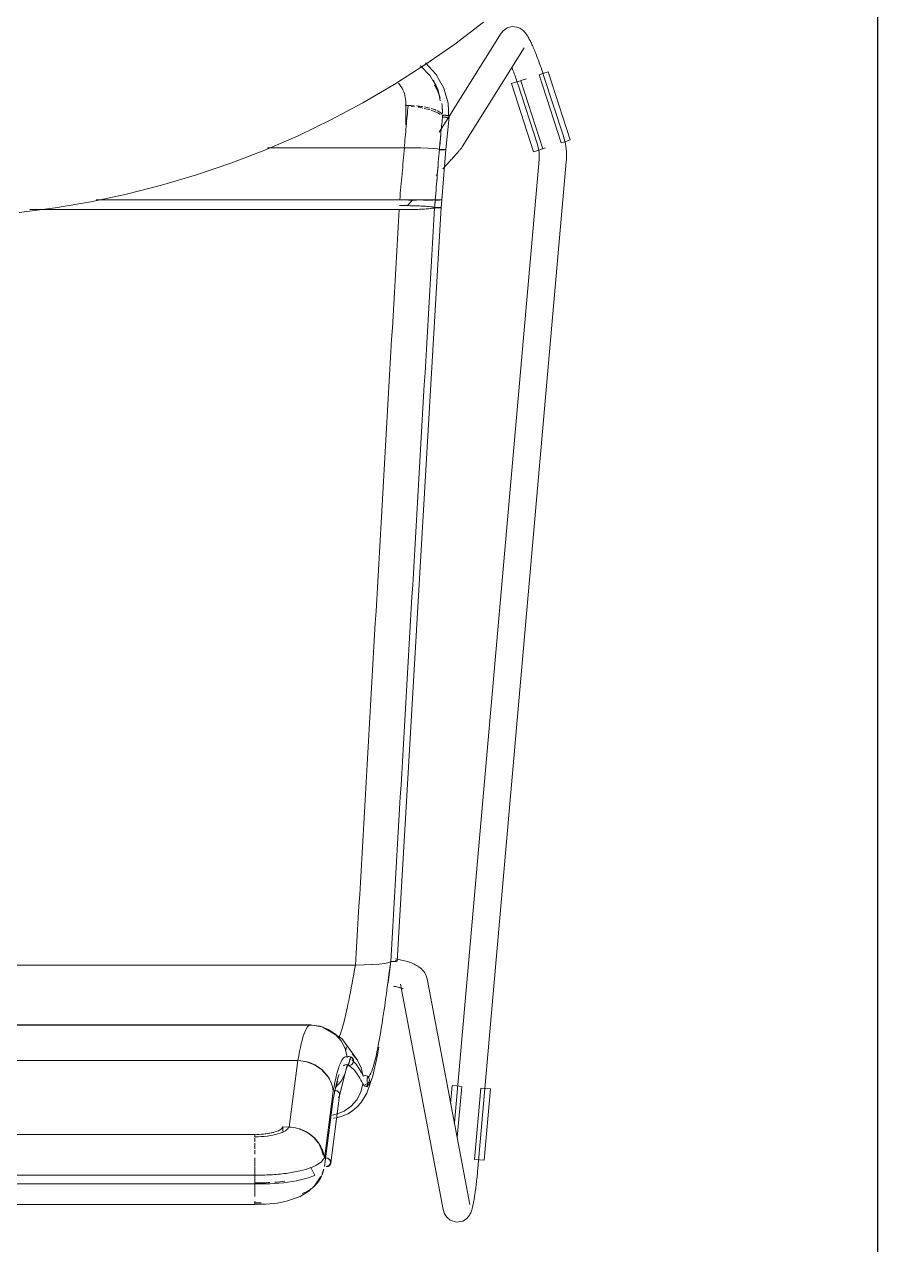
# Model space of a CAD drawing. Header units: millimetres. Extents: x 155927 to 295199, y -4084 to 97293.
# Drawn here: x 224854 to 225230, y 30256 to 30793 of the extents above; entities that cross this region are included whole.
import ezdxf

# ---------------------------------------------------------------- set-up
doc = ezdxf.new("R2010")
doc.units = ezdxf.units.MM
doc.header["$MEASUREMENT"] = 0
doc.layers.add('I-FURN', color=8, linetype='CONTINUOUS', lineweight=9)
doc.layers.add('I-WALL', color=7, linetype='CONTINUOUS', lineweight=9)

msp = doc.modelspace()

# ---------------------------------------------------------------- linework, layer by layer
at = {"layer": 'I-FURN'}
for p, q in [((225043.69, 30784.26), (225056.44, 30793.94)), ((225065.08, 30790.16), (225066.81, 30791.38)), ((225066.81, 30791.38), (225069.04, 30791.97)), ((225069.04, 30791.97), (225071.01, 30791.79)), ((225071.01, 30791.79), (225072.39, 30791.27)), ((225072.39, 30791.27), (225073.31, 30790.71)), ((225073.31, 30790.71), (225073.93, 30790.19)), ((225064.19, 30789.03), (225041.15, 30752.27)), ((225065.08, 30790.16), (225064.19, 30789.03)), ((225073.93, 30790.19), (225074.4, 30789.72)), ((225074.4, 30789.72), (225074.77, 30789.3)), ((225074.77, 30789.3), (225075.08, 30788.89)), ((225075.08, 30788.89), (225075.36, 30788.5)), ((225075.36, 30788.5), (225075.61, 30788.12)), ((225075.61, 30788.12), (225075.86, 30787.72)), ((225075.86, 30787.72), (225076.09, 30787.33)), ((225076.09, 30787.33), (225076.32, 30786.91)), ((225076.32, 30786.91), (225076.55, 30786.49)), ((225076.55, 30786.49), (225076.78, 30786.05)), ((225076.78, 30786.05), (225077.01, 30785.59)), ((225077.01, 30785.59), (225077.24, 30785.12)), ((225077.24, 30785.12), (225077.47, 30784.63)), ((225030.57, 30775.11), (225043.69, 30784.26)), ((225047.05, 30739.08), (225074.35, 30782.66)), ((225077.47, 30784.63), (225077.71, 30784.12)), ((225077.71, 30784.12), (225077.95, 30783.59)), ((225077.95, 30783.59), (225078.19, 30783.05)), ((225078.19, 30783.05), (225078.43, 30782.48)), ((225078.43, 30782.48), (225078.67, 30781.9)), ((225078.67, 30781.9), (225078.92, 30781.31)), ((225078.92, 30781.31), (225079.17, 30780.7)), ((225079.17, 30780.7), (225079.42, 30780.07)), ((225079.42, 30780.07), (225079.67, 30779.43)), ((225017.1, 30766.49), (225030.57, 30775.11)), ((225032.87, 30770.27), (225028.6, 30774.74)), ((225035.55, 30770.85), (225030.81, 30776)), ((225079.67, 30779.43), (225079.93, 30778.78)), ((225079.93, 30778.78), (225080.18, 30778.11)), ((225080.18, 30778.11), (225080.43, 30777.44)), ((225080.43, 30777.44), (225080.69, 30776.75)), ((225080.69, 30776.75), (225080.94, 30776.05)), ((225080.94, 30776.05), (225081.2, 30775.34)), ((225081.2, 30775.34), (225081.45, 30774.63)), ((225081.45, 30774.63), (225081.7, 30773.9)), ((225036.23, 30764.44), (225032.87, 30770.27)), ((225038.94, 30764.84), (225035.55, 30770.85)), ((225068.99, 30773.78), (225069.22, 30773.16)), ((225069.22, 30773.16), (225069.46, 30772.52)), ((225069.46, 30772.52), (225069.69, 30771.87)), ((225069.69, 30771.87), (225069.93, 30771.22)), ((225069.93, 30771.22), (225070.16, 30770.55)), ((225070.16, 30770.55), (225070.4, 30769.88)), ((225070.4, 30769.88), (225070.63, 30769.2)), ((225070.63, 30769.2), (225070.87, 30768.51)), ((225075.33, 30768.99), (225072.85, 30768.19)), ((225080.82, 30770.76), (225090.51, 30740.75)), ((225080.94, 30770.8), (225082.91, 30771.44)), ((225081.7, 30773.9), (225081.96, 30773.18)), ((225081.96, 30773.18), (225082.2, 30772.44)), ((225082.2, 30772.44), (225082.45, 30771.71)), ((225082.45, 30771.71), (225082.69, 30770.97)), ((225082.69, 30770.97), (225082.84, 30770.51)), ((225091.56, 30743.69), (225082.84, 30770.51)), ((225082.91, 30771.44), (225084.87, 30772.07)), ((225084.87, 30772.07), (225094.56, 30742.06)), ((225003.28, 30758.41), (225017.1, 30766.49)), ((225040.81, 30758.32), (225038.94, 30764.84)), ((225068.71, 30766.85), (225070.66, 30767.48)), ((225068.71, 30766.85), (225078.4, 30736.84)), ((225070.66, 30767.48), (225072.64, 30768.12)), ((225070.87, 30768.51), (225071.1, 30767.82)), ((225071.1, 30767.82), (225071.32, 30767.13)), ((225071.32, 30767.13), (225071.43, 30766.8)), ((225071.43, 30766.8), (225080.14, 30739.99)), ((225082.44, 30738.15), (225072.75, 30768.16)), ((224989.16, 30750.89), (225003.28, 30758.41)), ((225022.16, 30748.68), (225022.16, 30758.44)), ((225041.1, 30751.41), (225040.81, 30758.32)), ((225022.1, 30757.19), (225023.15, 30757.19)), ((224974.75, 30743.94), (224989.16, 30750.89)), ((225040.92, 30751.9), (225036.88, 30745.45)), ((225041.22, 30752.3), (225039.8, 30737.81)), ((224960.07, 30737.58), (224974.75, 30743.94)), ((225091.57, 30743.65), (225091.56, 30743.69)), ((225091.9, 30742.56), (225091.57, 30743.65)), ((225092.19, 30741.45), (225091.9, 30742.56)), ((225094.56, 30742.06), (225092.6, 30741.43)), ((224945.15, 30731.8), (224960.07, 30737.58)), ((225021.45, 30738.64), (224961.33, 30738.64)), ((224961.33, 30738.64), (225021.45, 30738.64)), ((225025.21, 30738.62), (225021.45, 30738.64)), ((225021.57, 30738.64), (225025.21, 30738.62)), ((225028.74, 30738.54), (225025.31, 30738.62)), ((225025.31, 30738.61), (225028.75, 30738.54)), ((225031.84, 30738.43), (225028.74, 30738.54)), ((225028.81, 30738.54), (225031.85, 30738.43)), ((225034.32, 30738.28), (225031.84, 30738.43)), ((225031.89, 30738.43), (225034.32, 30738.28)), ((225036.06, 30738.1), (225034.32, 30738.28)), ((225034.34, 30738.28), (225036.06, 30738.1)), ((225036.06, 30738.1), (225036.95, 30737.9)), ((225036.95, 30737.9), (225036.06, 30738.1)), ((225037.42, 30737.91), (225036.95, 30737.9)), ((225036.95, 30737.9), (225037.42, 30737.91)), ((225036.96, 30737.72), (225037.43, 30737.71)), ((225037.43, 30737.71), (225036.96, 30737.72)), ((225037.92, 30737.92), (225037.42, 30737.91)), ((225037.42, 30737.91), (225037.91, 30737.92)), ((225037.43, 30737.71), (225037.93, 30737.71)), ((225037.93, 30737.71), (225037.43, 30737.71)), ((225037.91, 30737.92), (225038.4, 30737.91)), ((225038.41, 30737.91), (225037.92, 30737.92)), ((225037.93, 30737.71), (225038.42, 30737.71)), ((225038.42, 30737.71), (225037.93, 30737.71)), ((225039.8, 30737.81), (225037.97, 30715.61)), ((225038.4, 30737.91), (225038.86, 30737.9)), ((225038.86, 30737.9), (225038.41, 30737.91)), ((225038.42, 30737.71), (225038.87, 30737.72)), ((225038.87, 30737.72), (225038.42, 30737.71)), ((225039.25, 30737.88), (225038.86, 30737.9)), ((225038.86, 30737.9), (225039.24, 30737.88)), ((225039.24, 30737.88), (225039.54, 30737.86)), ((225039.54, 30737.86), (225039.25, 30737.88)), ((225039.54, 30737.76), (225039.25, 30737.74)), ((225039.26, 30737.74), (225039.55, 30737.76)), ((225039.73, 30737.84), (225039.54, 30737.86)), ((225039.73, 30737.79), (225039.54, 30737.76)), ((225039.55, 30737.76), (225039.74, 30737.79)), ((225039.73, 30737.84), (225039.8, 30737.81)), ((225039.8, 30737.81), (225039.73, 30737.84)), ((225039.8, 30737.81), (225039.73, 30737.79)), ((225039.74, 30737.79), (225039.8, 30737.81)), ((225045.29, 30736.83), (225045.05, 30736.55)), ((225045.52, 30737.1), (225045.29, 30736.83)), ((225045.73, 30737.35), (225045.52, 30737.1)), ((225045.93, 30737.59), (225045.73, 30737.35)), ((225046.12, 30737.82), (225045.93, 30737.59)), ((225046.3, 30738.05), (225046.12, 30737.82)), ((225046.48, 30738.27), (225046.3, 30738.05)), ((225046.65, 30738.5), (225046.48, 30738.27)), ((225046.83, 30738.75), (225046.65, 30738.5)), ((225047.05, 30739.08), (225046.83, 30738.75)), ((225080.35, 30737.47), (225078.4, 30736.84)), ((225080.14, 30739.99), (225080.34, 30739.35)), ((225080.34, 30739.35), (225080.5, 30738.71)), ((225082.33, 30738.11), (225080.35, 30737.47)), ((225080.5, 30738.71), (225080.64, 30738.06)), ((225080.64, 30738.06), (225080.76, 30737.41)), ((225080.76, 30737.41), (225080.85, 30736.75)), ((225080.85, 30736.75), (225080.91, 30736.1)), ((225083.7, 30738.56), (225082.54, 30738.18)), ((225092.6, 30741.43), (225090.63, 30740.79)), ((225092.43, 30740.33), (225092.19, 30741.45)), ((225092.62, 30739.21), (225092.43, 30740.33)), ((225092.77, 30738.08), (225092.62, 30739.21)), ((225092.88, 30736.94), (225092.77, 30738.08)), ((225092.94, 30735.8), (225092.88, 30736.94)), ((224930.01, 30726.63), (224945.15, 30731.8)), ((225040.2, 30731.23), (225039.77, 30730.77)), ((225040.63, 30731.69), (225040.2, 30731.23)), ((225041.04, 30732.13), (225040.63, 30731.69)), ((225041.44, 30732.57), (225041.04, 30732.13)), ((225041.83, 30732.99), (225041.44, 30732.57)), ((225042.21, 30733.41), (225041.83, 30732.99)), ((225042.58, 30733.81), (225042.21, 30733.41)), ((225042.94, 30734.2), (225042.58, 30733.81)), ((225043.28, 30734.58), (225042.94, 30734.2)), ((225043.61, 30734.94), (225043.28, 30734.58)), ((225043.93, 30735.29), (225043.61, 30734.94)), ((225080.89, 30733.43), (225043.61, 30309.08)), ((225044.23, 30735.63), (225043.93, 30735.29)), ((225044.51, 30735.95), (225044.23, 30735.63)), ((225044.79, 30736.26), (225044.51, 30735.95)), ((225045.05, 30736.55), (225044.79, 30736.26)), ((225053.89, 30289.06), (225092.84, 30732.38)), ((225080.94, 30734.11), (225080.89, 30733.45)), ((225080.89, 30733.45), (225080.89, 30733.43)), ((225080.91, 30736.1), (225080.94, 30735.43)), ((225080.94, 30735.43), (225080.95, 30734.77)), ((225080.95, 30734.77), (225080.94, 30734.11)), ((225092.84, 30732.38), (225092.92, 30733.52)), ((225092.92, 30733.52), (225092.95, 30734.66)), ((225092.95, 30734.66), (225092.94, 30735.8)), ((224914.68, 30722.07), (224930.01, 30726.63)), ((225036.07, 30726.86), (225035.58, 30726.35)), ((225038.88, 30729.82), (225038.43, 30729.34)), ((225039.33, 30730.3), (225038.88, 30729.82)), ((225039.77, 30730.77), (225039.33, 30730.3)), ((224899.17, 30718.12), (224914.68, 30722.07)), ((224883.52, 30714.8), (224899.17, 30718.12)), ((224885.87, 30715.68), (225019.51, 30715.68)), ((225019.51, 30715.68), (224885.87, 30715.68)), ((225019.51, 30715.68), (225023.29, 30715.67)), ((225023.3, 30715.67), (225019.51, 30715.68)), ((225022.73, 30713), (225025.3, 30715.67)), ((225023.3, 30715.67), (225026.86, 30715.67)), ((225026.86, 30715.67), (225023.3, 30715.67)), ((225026.85, 30715.56), (225023.3, 30715.55)), ((225023.3, 30715.55), (225026.86, 30715.56)), ((225026.86, 30715.67), (225029.99, 30715.66)), ((225030, 30715.66), (225026.86, 30715.67)), ((225032.48, 30715.58), (225029.98, 30715.56)), ((225029.98, 30715.56), (225032.48, 30715.58)), ((225030, 30715.66), (225032.49, 30715.65)), ((225032.5, 30715.65), (225030, 30715.66)), ((225034.23, 30715.59), (225032.48, 30715.58)), ((225032.48, 30715.58), (225034.23, 30715.59)), ((225032.5, 30715.65), (225034.24, 30715.63)), ((225034.25, 30715.63), (225032.5, 30715.65)), ((225034.24, 30715.63), (225035.13, 30715.62)), ((225035.13, 30715.62), (225034.25, 30715.63)), ((225035.13, 30715.62), (225035.6, 30715.62)), ((225035.6, 30715.62), (225035.13, 30715.62)), ((225035.6, 30715.6), (225035.13, 30715.6)), ((225035.13, 30715.6), (225035.6, 30715.6)), ((225035.6, 30715.62), (225036.1, 30715.62)), ((225036.1, 30715.62), (225035.6, 30715.62)), ((225036.09, 30715.6), (225035.6, 30715.6)), ((225035.6, 30715.6), (225036.09, 30715.6)), ((225036.58, 30715.6), (225036.09, 30715.6)), ((225036.09, 30715.6), (225036.59, 30715.6)), ((225036.1, 30715.62), (225036.59, 30715.62)), ((225036.59, 30715.62), (225036.1, 30715.62)), ((225037.03, 30715.6), (225036.58, 30715.6)), ((225036.59, 30715.62), (225037.04, 30715.62)), ((225037.04, 30715.62), (225036.59, 30715.62)), ((225036.59, 30715.6), (225037.04, 30715.6)), ((225037.42, 30715.61), (225037.03, 30715.6)), ((225037.04, 30715.62), (225037.42, 30715.62)), ((225037.43, 30715.62), (225037.04, 30715.62)), ((225037.04, 30715.6), (225037.42, 30715.61)), ((225037.42, 30715.62), (225037.71, 30715.62)), ((225037.71, 30715.61), (225037.42, 30715.61)), ((225037.42, 30715.61), (225037.72, 30715.61)), ((225037.72, 30715.62), (225037.43, 30715.62)), ((225037.7, 30712.25), (225037.97, 30715.61)), ((225037.71, 30715.62), (225037.9, 30715.61)), ((225037.9, 30715.61), (225037.71, 30715.61)), ((225037.91, 30715.61), (225037.72, 30715.62)), ((225037.72, 30715.61), (225037.9, 30715.61)), ((225037.9, 30715.61), (225037.97, 30715.61)), ((225037.97, 30715.61), (225037.9, 30715.61)), ((225037.9, 30715.61), (225037.97, 30715.61)), ((225037.97, 30715.61), (225037.91, 30715.61)), ((224851.89, 30710.05), (224867.75, 30712.11)), ((224856.65, 30711.36), (225019.24, 30711.36)), ((225019.24, 30711.36), (224856.65, 30711.36)), ((224867.75, 30712.11), (224883.52, 30714.8)), ((225037.7, 30712.25), (225018.41, 30380.34)), ((225019.24, 30711.36), (225023.03, 30711.39)), ((225023.04, 30713.12), (225019.35, 30713.15)), ((225023.03, 30711.39), (225026.59, 30711.46)), ((225026.59, 30713.04), (225023.04, 30713.12)), ((225029.71, 30712.92), (225026.59, 30713.04)), ((225026.59, 30711.46), (225029.72, 30711.59)), ((225032.2, 30712.75), (225029.71, 30712.92)), ((225029.72, 30711.59), (225032.22, 30711.75)), ((225033.95, 30712.56), (225032.2, 30712.75)), ((225032.22, 30711.75), (225033.97, 30711.94)), ((225034.85, 30712.35), (225033.95, 30712.56)), ((225033.97, 30711.94), (225034.86, 30712.15)), ((225035.32, 30712.36), (225034.85, 30712.35)), ((225034.86, 30712.15), (225035.33, 30712.14)), ((225035.82, 30712.36), (225035.32, 30712.36)), ((225035.33, 30712.14), (225035.83, 30712.14)), ((225036.31, 30712.36), (225035.82, 30712.36)), ((225035.83, 30712.14), (225036.32, 30712.15)), ((225036.76, 30712.35), (225036.31, 30712.36)), ((225036.32, 30712.15), (225036.77, 30712.16)), ((225037.14, 30712.33), (225036.76, 30712.35)), ((225036.77, 30712.16), (225037.15, 30712.18)), ((225037.44, 30712.31), (225037.14, 30712.33)), ((225037.15, 30712.18), (225037.44, 30712.2)), ((225037.63, 30712.28), (225037.44, 30712.31)), ((225037.44, 30712.2), (225037.63, 30712.23)), ((225037.7, 30712.25), (225037.63, 30712.28)), ((225037.63, 30712.23), (225037.7, 30712.25)), ((224616.59, 30378.63), (224999.99, 30378.63)), ((224999.99, 30378.63), (224616.59, 30378.63)), ((224999.99, 30378.63), (225003.76, 30378.68)), ((225003.76, 30378.68), (225000.07, 30378.63)), ((225003.76, 30378.68), (225007.29, 30378.84)), ((225007.3, 30378.84), (225003.82, 30378.69)), ((225007.29, 30378.84), (225010.4, 30379.08)), ((225010.4, 30379.08), (225007.34, 30378.84)), ((225010.4, 30379.08), (225012.89, 30379.39)), ((225012.9, 30379.39), (225010.43, 30379.08)), ((225012.89, 30379.39), (225014.64, 30379.75)), ((225014.64, 30379.76), (225012.9, 30379.39)), ((225015.54, 30380.15), (225014.64, 30379.76)), ((225014.64, 30379.75), (225015.54, 30380.15)), ((225015.54, 30380.15), (225016.01, 30380.14)), ((225016.01, 30380.14), (225015.54, 30380.15)), ((225016.01, 30380.14), (225016.51, 30380.13)), ((225016.51, 30380.13), (225016.01, 30380.14)), ((225016.51, 30380.13), (225017, 30380.14)), ((225017.01, 30380.14), (225016.51, 30380.13)), ((225017, 30380.14), (225017.46, 30380.16)), ((225017.46, 30380.16), (225017.01, 30380.14)), ((225017.46, 30380.16), (225017.84, 30380.2)), ((225017.85, 30380.2), (225017.46, 30380.16)), ((225017.87, 30380.49), (225017.49, 30380.53)), ((225017.49, 30380.53), (225017.87, 30380.49)), ((225018.3, 30381.25), (225017.6, 30381.37)), ((225017.84, 30380.2), (225018.14, 30380.24)), ((225018.14, 30380.24), (225017.85, 30380.2)), ((225018.16, 30380.45), (225017.87, 30380.49)), ((225017.87, 30380.49), (225018.16, 30380.45)), ((225019, 30381.13), (225018.3, 30381.25)), ((225018.41, 30380.34), (225018.34, 30380.4)), ((225018.35, 30380.4), (225018.41, 30380.34)), ((225019.68, 30380.99), (225019, 30381.13)), ((225020.35, 30380.85), (225019.68, 30380.99)), ((225021, 30380.7), (225020.35, 30380.85)), ((225021.64, 30380.53), (225021, 30380.7)), ((225022.27, 30380.36), (225021.64, 30380.53)), ((225022.89, 30380.18), (225022.27, 30380.36)), ((225023.5, 30379.98), (225022.89, 30380.18)), ((225024.09, 30379.78), (225023.5, 30379.98)), ((225024.67, 30379.56), (225024.09, 30379.78)), ((225025.24, 30379.32), (225024.67, 30379.56)), ((225025.8, 30379.07), (225025.24, 30379.32)), ((225026.35, 30378.8), (225025.8, 30379.07)), ((225026.89, 30378.51), (225026.35, 30378.8)), ((225027.43, 30378.19), (225026.89, 30378.51)), ((225027.96, 30377.83), (225027.43, 30378.19)), ((225028.5, 30377.43), (225027.96, 30377.83)), ((225029.03, 30376.97), (225028.5, 30377.43)), ((225029.55, 30376.45), (225029.03, 30376.97)), ((225030.06, 30375.86), (225029.55, 30376.45)), ((225030.54, 30375.17), (225030.06, 30375.86)), ((225030.98, 30374.38), (225030.54, 30375.17)), ((225031.34, 30373.48), (225030.98, 30374.38)), ((225031.6, 30372.5), (225031.34, 30373.48)), ((225050.41, 30273.21), (225031.6, 30372.5)), ((225017.26, 30369.24), (225016.77, 30369.33)), ((225017.73, 30369.14), (225017.26, 30369.24)), ((225018.18, 30369.03), (225017.73, 30369.14)), ((225018.6, 30368.93), (225018.18, 30369.03)), ((225018.99, 30368.82), (225018.6, 30368.93)), ((225019.36, 30368.71), (225018.99, 30368.82)), ((225019.69, 30368.6), (225019.36, 30368.71)), ((225020, 30368.5), (225019.69, 30368.6)), ((225019.81, 30370.26), (225038.62, 30270.97)), ((225020.27, 30368.4), (225020, 30368.5)), ((225020.5, 30368.3), (225020.27, 30368.4)), ((225020.69, 30368.21), (225020.5, 30368.3)), ((225020.84, 30368.14), (225020.69, 30368.21)), ((225020.93, 30368.09), (225020.84, 30368.14)), ((225021, 30368.05), (225020.93, 30368.09)), ((225021.03, 30368.03), (225021, 30368.05)), ((224635.9, 30352.12), (224980.68, 30352.12)), ((224980.68, 30352.12), (224635.9, 30352.12)), ((224980.15, 30352.28), (224675.35, 30352.28)), ((224980.14, 30352.28), (224985.18, 30351.48)), ((224980.68, 30352.12), (224984.47, 30351.65)), ((224984.47, 30351.65), (224980.68, 30352.12)), ((224984.47, 30351.65), (224988.04, 30350.28)), ((224988.05, 30350.29), (224984.47, 30351.65)), ((224985.18, 30351.48), (224988.36, 30350.11)), ((224985.33, 30351.41), (224993.99, 30346.3)), ((224988.04, 30350.28), (224991.18, 30348.11)), ((224991.18, 30348.12), (224988.05, 30350.29)), ((224993.69, 30345.24), (224991.18, 30348.12)), ((224991.18, 30348.11), (224993.68, 30345.24)), ((224993.68, 30345.24), (224995.44, 30341.85)), ((224995.44, 30341.85), (224993.69, 30345.24)), ((224993.99, 30346.3), (225000.97, 30336.76)), ((224996.34, 30338.13), (224995.44, 30341.85)), ((224998.52, 30339.52), (225000.91, 30336.68)), ((225000.92, 30336.68), (224998.52, 30339.52)), ((225009.57, 30338.36), (225010.3, 30342.43)), ((224641.94, 30336.53), (224974.65, 30336.53)), ((224974.65, 30336.53), (224641.94, 30336.53)), ((224974.65, 30336.53), (224970.79, 30307.25)), ((224978.42, 30336.05), (224975.06, 30336.52)), ((224981.96, 30334.73), (224978.42, 30336.05)), ((224985.08, 30332.65), (224981.96, 30334.73)), ((224995.44, 30330.91), (224996.34, 30334.63)), ((224995.98, 30332.78), (224998.15, 30338.1)), ((224996.33, 30338.13), (224996.8, 30338.29)), ((224996.8, 30334.47), (224996.33, 30334.63)), ((224996.81, 30338.3), (224996.34, 30338.13)), ((224996.34, 30334.63), (224996.81, 30334.46)), ((224996.8, 30338.29), (224997.3, 30338.33)), ((224997.3, 30334.43), (224996.8, 30334.47)), ((224997.3, 30338.33), (224996.81, 30338.3)), ((224996.81, 30334.46), (224997.3, 30334.43)), ((224997.01, 30334.34), (224997.85, 30338.23)), ((224997.3, 30338.33), (224997.79, 30338.25)), ((224997.79, 30338.25), (224997.3, 30338.33)), ((224997.79, 30334.51), (224997.3, 30334.43)), ((224997.3, 30334.43), (224997.79, 30334.51)), ((224997.79, 30338.25), (224998.24, 30338.05)), ((224998.25, 30338.05), (224997.79, 30338.25)), ((224998.24, 30334.71), (224997.79, 30334.51)), ((224997.79, 30334.51), (224998.25, 30334.71)), ((224998.24, 30338.05), (224998.62, 30337.73)), ((224998.62, 30335.03), (224998.24, 30334.71)), ((224998.63, 30337.73), (224998.25, 30338.05)), ((224998.25, 30334.71), (224998.63, 30335.02)), ((224998.62, 30337.73), (224998.92, 30337.33)), ((224998.92, 30335.43), (224998.62, 30335.03)), ((224998.92, 30337.33), (224998.63, 30337.73)), ((224998.63, 30335.02), (224998.92, 30335.43)), ((224998.92, 30337.33), (224999.11, 30336.87)), ((224999.11, 30336.87), (224998.92, 30337.33)), ((224999.11, 30335.89), (224998.92, 30335.43)), ((224998.92, 30335.43), (224999.11, 30335.89)), ((224999.11, 30336.87), (224999.17, 30336.38)), ((224999.18, 30336.38), (224999.11, 30336.87)), ((224999.17, 30336.38), (224999.11, 30335.89)), ((224999.11, 30335.89), (224999.18, 30336.38)), ((225000.91, 30336.68), (225002.55, 30333.36)), ((225002.56, 30333.36), (225000.92, 30336.68)), ((225000.97, 30336.76), (225001.86, 30335.01)), ((225007.67, 30329.84), (225009.57, 30338.36)), ((224987.56, 30329.91), (224985.08, 30332.65)), ((224993.01, 30321.16), (224995.98, 30332.78)), ((224993.69, 30327.52), (224995.44, 30330.91)), ((225002.55, 30333.36), (225003.34, 30329.74)), ((225003.34, 30329.74), (225002.56, 30333.36)), ((225003.82, 30329.9), (225003.34, 30329.74)), ((225003.34, 30329.74), (225003.82, 30329.89)), ((225003.82, 30329.89), (225004.32, 30329.92)), ((225004.32, 30329.92), (225003.82, 30329.9)), ((225004.32, 30329.92), (225004.81, 30329.83)), ((225004.81, 30329.83), (225004.32, 30329.92)), ((225004.81, 30329.83), (225005.26, 30329.62)), ((225005.26, 30329.63), (225004.81, 30329.83)), ((225005, 30322.22), (225007.67, 30329.84)), ((225005.37, 30325.01), (225005.17, 30328.86)), ((225005.64, 30329.31), (225005.26, 30329.63)), ((225005.26, 30329.62), (225005.64, 30329.31)), ((225005.64, 30329.31), (225005.93, 30328.91)), ((225005.93, 30328.91), (225005.64, 30329.31)), ((225005.93, 30328.91), (225006.11, 30328.45)), ((225006.11, 30328.45), (225005.93, 30328.91)), ((225006.11, 30328.45), (225006.17, 30327.96)), ((225006.17, 30327.96), (225006.11, 30328.45)), ((224986.35, 30293.45), (224990.19, 30323.15)), ((224991.43, 30325.11), (224990.05, 30318.82)), ((224991.16, 30323.34), (224990.67, 30323.3)), ((224991.65, 30323.26), (224991.16, 30323.34)), ((224991.18, 30324.64), (224993.69, 30327.52)), ((224992.18, 30327.55), (224991.43, 30325.11)), ((224992.11, 30323.07), (224991.65, 30323.26)), ((224992.49, 30322.77), (224992.11, 30323.07)), ((224992.78, 30322.39), (224992.49, 30322.77)), ((225002.39, 30322.63), (225003.29, 30326.26)), ((225003.76, 30326.09), (225003.29, 30326.26)), ((225003.29, 30326.26), (225003.76, 30326.09)), ((225004.2, 30325.33), (225005.37, 30325.01)), ((225004.76, 30326.13), (225004.26, 30326.05)), ((225004.26, 30326.05), (225004.76, 30326.12)), ((225005.21, 30326.32), (225004.76, 30326.13)), ((225004.76, 30326.12), (225005.21, 30326.32)), ((225005.6, 30326.63), (225005.21, 30326.32)), ((225005.21, 30326.32), (225005.6, 30326.63)), ((225005.9, 30327.02), (225005.6, 30326.63)), ((225005.6, 30326.63), (225005.9, 30327.02)), ((225006.09, 30327.48), (225005.9, 30327.02)), ((225005.9, 30327.02), (225006.1, 30327.48)), ((225006.17, 30327.96), (225006.09, 30327.48)), ((225006.1, 30327.48), (225006.17, 30327.96)), ((225042.56, 30325.56), (225041.86, 30317.66)), ((225042.56, 30325.56), (225044.6, 30325.38)), ((225044.6, 30325.38), (225046.66, 30325.2)), ((225044.81, 30302.71), (225046.79, 30325.19)), ((225055.24, 30324.44), (225052.48, 30293.03)), ((225055.36, 30324.43), (225057.42, 30324.25)), ((225059.47, 30324.07), (225056.71, 30292.66)), ((225057.42, 30324.25), (225059.47, 30324.07)), ((224986.33, 30289.91), (224990.17, 30319.6)), ((224989.17, 30291.47), (224993.02, 30321.24)), ((224992.49, 30320.18), (224992.79, 30320.57)), ((224992.97, 30321.94), (224992.78, 30322.39)), ((224992.79, 30320.57), (224992.97, 30321.01)), ((224993.04, 30321.48), (224992.97, 30321.94)), ((224992.97, 30321.01), (224993.04, 30321.48)), ((224998.17, 30316.48), (225000.65, 30319.31)), ((225000.65, 30319.31), (225002.39, 30322.63)), ((225000.76, 30316.14), (225002.5, 30318.1)), ((225002.5, 30318.1), (225005, 30322.22)), ((224991.57, 30312.91), (224989.83, 30312.54)), ((224989.83, 30312.54), (224991.57, 30312.91)), ((224991.57, 30312.91), (224995.09, 30314.31)), ((224991.71, 30311.39), (224994.22, 30312.05)), ((224994.22, 30312.05), (224996.59, 30313.08)), ((224995.09, 30314.31), (224998.17, 30316.48)), ((224996.59, 30313.08), (224998.78, 30314.46)), ((224998.78, 30314.46), (225000.76, 30316.14)), ((224968.07, 30307.32), (224967.43, 30306.46)), ((224968.07, 30305.65), (224968.07, 30307.32)), ((224970.79, 30307.25), (224968.07, 30307.32)), ((224990.29, 30311.24), (224991.71, 30311.39)), ((224955.72, 30304.06), (224660.87, 30304.06)), ((224660.87, 30304), (224955.72, 30304)), ((224958.75, 30304.17), (224955.72, 30304.06)), ((224955.72, 30302.47), (224955.72, 30300.73)), ((224961.61, 30304.49), (224958.75, 30304.17)), ((224964.1, 30305), (224961.61, 30304.49)), ((224966.08, 30305.67), (224964.1, 30305)), ((224967.43, 30306.46), (224966.08, 30305.67)), ((224955.72, 30300.15), (224955.72, 30297.68)), ((224955.72, 30297.16), (224955.72, 30295.32)), ((224986.79, 30293.44), (224987.1, 30295.88)), ((224955.72, 30293.69), (224955.72, 30290.14)), ((225054.66, 30292.84), (225052.6, 30293.02)), ((225056.71, 30292.66), (225054.66, 30292.84)), ((224955.72, 30286.16), (224660.87, 30286.16)), ((224955.72, 30286.13), (224955.72, 30289.94)), ((224955.72, 30289.94), (224955.72, 30286.13)), ((224955.72, 30286.05), (224955.72, 30282.2)), ((224955.72, 30285.82), (224955.72, 30286.05)), ((224955.72, 30285.49), (224955.72, 30285.82)), ((224955.72, 30285.07), (224955.72, 30285.49)), ((224978.69, 30284.72), (224982.15, 30285.88)), ((224982.15, 30285.88), (224980.39, 30289.42)), ((224982.01, 30281.38), (224984.69, 30285.28)), ((224984.69, 30285.28), (224984.79, 30285.47)), ((225053.44, 30284.43), (225053.52, 30285.16)), ((225053.52, 30285.16), (225053.6, 30285.9)), ((225053.6, 30285.9), (225053.67, 30286.65)), ((225053.67, 30286.65), (225053.74, 30287.39)), ((225053.74, 30287.39), (225053.81, 30288.15)), ((225053.81, 30288.15), (225053.88, 30288.9)), ((225053.88, 30288.9), (225053.89, 30289.06)), ((224660.87, 30282.2), (224955.72, 30282.2)), ((224955.72, 30284.6), (224955.72, 30285.07)), ((224955.72, 30284.1), (224955.72, 30284.6)), ((224955.72, 30283.61), (224955.72, 30284.1)), ((224955.72, 30283.16), (224955.72, 30283.61)), ((224955.72, 30282.77), (224955.72, 30283.16)), ((224955.72, 30282.46), (224955.72, 30282.77)), ((224955.72, 30282.27), (224955.72, 30282.46)), ((224955.72, 30279.41), (224955.72, 30282.44)), ((224955.72, 30282.44), (224955.72, 30279.43)), ((224955.72, 30282.2), (224962.26, 30282.29)), ((224955.72, 30282.2), (224955.72, 30282.27)), ((224962.26, 30282.29), (224968.38, 30282.78)), ((224968.38, 30282.78), (224974, 30283.62)), ((224974, 30283.62), (224978.69, 30284.72)), ((224979.54, 30279.09), (224982.01, 30281.38)), ((225052.85, 30279.55), (225052.94, 30280.21)), ((225052.94, 30280.21), (225053.03, 30280.89)), ((225053.03, 30280.89), (225053.11, 30281.58)), ((225053.11, 30281.58), (225053.2, 30282.28)), ((225053.2, 30282.28), (225053.28, 30282.99)), ((225053.28, 30282.99), (225053.36, 30283.7)), ((225053.36, 30283.7), (225053.44, 30284.43)), ((224955.72, 30279.26), (224955.72, 30276.68)), ((224955.72, 30274.65), (224955.72, 30273.18)), ((224965.57, 30273.78), (224969.61, 30274.57)), ((224969.61, 30274.57), (224975.65, 30276.69)), ((224975.65, 30276.69), (224979.54, 30279.09)), ((225052.03, 30274.29), (225052.12, 30274.81)), ((225052.12, 30274.81), (225052.22, 30275.34)), ((225052.22, 30275.34), (225052.31, 30275.89)), ((225052.31, 30275.89), (225052.4, 30276.46)), ((225052.4, 30276.46), (225052.49, 30277.05)), ((225052.49, 30277.05), (225052.58, 30277.65)), ((225052.58, 30277.65), (225052.67, 30278.27)), ((225052.67, 30278.27), (225052.76, 30278.9)), ((225052.76, 30278.9), (225052.85, 30279.55)), ((224660.87, 30273.16), (224955.72, 30273.16)), ((224955.72, 30273.16), (224955.72, 30273.33)), ((224955.72, 30273.16), (224960.75, 30273.27)), ((224960.75, 30273.27), (224965.57, 30273.78)), ((225038.71, 30270.55), (225038.62, 30270.97)), ((225038.85, 30270.04), (225038.71, 30270.55)), ((225039.06, 30269.42), (225038.85, 30270.04)), ((225039.44, 30268.62), (225039.06, 30269.42)), ((225050.26, 30268.51), (225050.56, 30269.08)), ((225050.56, 30269.08), (225050.78, 30269.55)), ((225050.78, 30269.55), (225050.95, 30269.98)), ((225050.95, 30269.98), (225051.09, 30270.38)), ((225051.09, 30270.38), (225051.22, 30270.78)), ((225051.22, 30270.78), (225051.33, 30271.17)), ((225051.33, 30271.17), (225051.44, 30271.58)), ((225051.44, 30271.58), (225051.54, 30271.99)), ((225051.54, 30271.99), (225051.64, 30272.42)), ((225051.64, 30272.42), (225051.74, 30272.86)), ((225051.74, 30272.86), (225051.84, 30273.32)), ((225051.84, 30273.32), (225051.93, 30273.8)), ((225051.93, 30273.8), (225052.03, 30274.29)), ((225040.18, 30267.54), (225039.44, 30268.62)), ((225041.76, 30266.21), (225040.18, 30267.54)), ((225041.76, 30266.21), (225044.51, 30265.38)), ((225044.51, 30265.38), (225047.27, 30265.86)), ((225047.27, 30265.86), (225048.93, 30266.9)), ((225048.93, 30266.9), (225049.78, 30267.81)), ((225049.78, 30267.81), (225050.26, 30268.51))]:
    msp.add_line(p, q, dxfattribs=at)
for centre, major_axis, ratio, start_param, end_param in [((224974.52, 30321.46), (-15.78, 0), 0.955139, 3.737469, 4.67805), ((224974.52, 30321.46), (-15.78, 0), 0.955139, 3.495799, 3.737346), ((224974.52, 30321.46), (-15.78, 0), 0.955139, 3.254129, 3.495629), ((224991.08, 30321.47), (-1.96, 0), 0.955139, 2.379629, 4.923331), ((224955.72, 30288.91), (0, -15.75), 0.000004, 2.669107, 2.851347), ((224955.72, 30277.44), (12.4, 0), 0.287441, 4.712389, 4.932602)]:
    msp.add_ellipse(centre, major_axis=major_axis, ratio=ratio, start_param=start_param, end_param=end_param, dxfattribs=at)
for points in [[(225028.55, 30774.72), (225029.01, 30774.33), (225029.47, 30773.94), (225029.93, 30773.54)], [(225022.15, 30758.71), (225022.16, 30758.21), (225022.15, 30757.7), (225022.1, 30757.19)], [(225038.04, 30758.14), (225038.23, 30756.91), (225038.27, 30755.65), (225038.28, 30754.39)], [(225023.15, 30757.19), (225022.89, 30754.17), (225022.35, 30748.03), (225021.76, 30741.78), (225021.45, 30738.64)], [(225023.15, 30757.19), (225024.1, 30757.19), (225025.02, 30757.15), (225025.93, 30757.1)], [(225025.99, 30756.78), (225025.52, 30756.84), (225025.04, 30756.9), (225024.56, 30756.95)], [(225026.86, 30757.03), (225027.77, 30756.95), (225028.65, 30756.85), (225029.5, 30756.73)], [(225029.67, 30756.13), (225029.03, 30756.27), (225028.36, 30756.41), (225027.68, 30756.53)], [(225032.93, 30755.28), (225032.13, 30755.53), (225031.25, 30755.76), (225030.33, 30755.98)], [(225030.35, 30756.59), (225031.19, 30756.45), (225032, 30756.28), (225032.74, 30756.1)], [(225035.56, 30754.29), (225034.92, 30754.58), (225034.18, 30754.86), (225033.36, 30755.12)], [(225033.4, 30755.91), (225034.13, 30755.71), (225034.77, 30755.47), (225035.37, 30755.23)], [(225037.37, 30753.21), (225036.97, 30753.54), (225036.44, 30753.86), (225035.8, 30754.17)], [(225038.39, 30752.86), (225038.15, 30750.42), (225037.67, 30745.47), (225037.19, 30740.43), (225036.95, 30737.9)], [(225038.35, 30753.69), (225038.33, 30754.59), (225038.27, 30755.49), (225038.17, 30756.38)], [(225041.04, 30751.56), (225041, 30751.6), (225040.87, 30751.69), (225040.58, 30751.83), (225040.19, 30751.94), (225039.74, 30752.04), (225039.24, 30752.1), (225038.75, 30752.14), (225038.43, 30752.13), (225038.28, 30752.13)], [(225037.67, 30744.8), (225037.44, 30742.52), (225037.21, 30740.22), (225036.98, 30737.91)], [(225021.57, 30738.64), (225021.23, 30734.82), (225020.88, 30731), (225020.54, 30727.17)], [(225035.13, 30715.62), (225035.44, 30719.34), (225036.04, 30726.77), (225036.64, 30734.2), (225036.95, 30737.9)], [(225020.54, 30727.17), (225020.19, 30723.34), (225019.85, 30719.51), (225019.51, 30715.68)], [(225035.13, 30715.62), (225035.09, 30715.04), (225035, 30713.89), (225034.91, 30712.73), (225034.86, 30712.15)], [(225035.13, 30715.6), (225035.08, 30715.06), (225034.99, 30713.98), (225034.9, 30712.89), (225034.86, 30712.35)], [(225019.24, 30711.36), (225016.05, 30655.83), (225012.85, 30600.3), (225009.66, 30544.87)], [(225015.54, 30380.15), (225018.76, 30435.39), (225025.2, 30545.99), (225031.64, 30656.75), (225034.86, 30712.15)], [(225034.86, 30712.35), (225035.45, 30712.37), (225036.96, 30712.37), (225037.7, 30712.29), (225037.7, 30712.25)], [(225009.66, 30544.87), (225006.46, 30489.41), (225003.27, 30433.99), (225000.07, 30378.63)], [(225015.53, 30380.14), (225015.13, 30377.02), (225014.74, 30373.86), (225014.34, 30370.74)], [(224980.68, 30352.12), (224980.5, 30352.22), (224980.33, 30352.27), (224980.15, 30352.28)], [(224995.94, 30342.6), (224995.89, 30342.13), (224995.83, 30341.66), (224995.78, 30341.2)], [(224996.33, 30338.13), (224995.31, 30338.68), (224993.26, 30336.71), (224991.22, 30328.65), (224990.19, 30323.15)], [(224996.33, 30334.63), (224995.79, 30334.92), (224995.24, 30334.78), (224994.7, 30334.21)], [(224992.8, 30330.47), (224992.14, 30328.58), (224991.48, 30325.77), (224990.82, 30322.73)], [(224970.54, 30307.24), (224970.41, 30306.68), (224969.47, 30305.58), (224966.14, 30304.18), (224961.35, 30303.22), (224957.61, 30302.96), (224955.72, 30302.93)], [(224986.35, 30293.45), (224986.2, 30294.69), (224985.62, 30297.07), (224983.86, 30300.41), (224981.33, 30303.24), (224978.18, 30305.44), (224974.58, 30306.85), (224972.08, 30307.21), (224970.79, 30307.25)], [(224956.56, 30304.01), (224959.33, 30304.06), (224961.88, 30304.42), (224964.1, 30304.95)], [(224984.37, 30298.96), (224985.06, 30297.7), (224985.47, 30296.34), (224985.8, 30294.95)], [(224986.15, 30293.46), (224985.8, 30292.73), (224984.49, 30291.32), (224982.02, 30290.06), (224980.56, 30289.49)], [(224985.88, 30288.57), (224985.73, 30287.89), (224985.52, 30287.22), (224985.27, 30286.56)], [(224962.32, 30282.83), (224960.14, 30282.72), (224957.94, 30282.69), (224955.72, 30282.73)], [(224968.87, 30283.41), (224967.46, 30283.23), (224966.01, 30283.06), (224964.53, 30282.95)], [(224960.32, 30273.44), (224958.85, 30273.31), (224957.3, 30273.24), (224955.72, 30273.25)]]:
    msp.add_open_spline(points, degree=3, dxfattribs=at)
for points, knots in [([(225018.99, 30767.09), (225019.76, 30766.18), (225021.69, 30763.18), (225022.32, 30759.58), (225022.1, 30757.19)], [0.5, 0.5, 0.5, 0.5, 0.6666667, 1, 1, 1, 1]), ([(225034.18, 30768.32), (225034.75, 30767.43), (225036.41, 30764.61), (225037.02, 30761.5), (225037.31, 30759.36)], [0.591443, 0.591443, 0.591443, 0.591443, 0.6666667, 0.8236682, 0.8236682, 0.8236682, 0.8236682]), ([(225037.31, 30760.47), (225036.91, 30761.81), (225036.18, 30763.77), (225035.18, 30765.6), (225034.83, 30766.17)], [0.2297626, 0.2297626, 0.2297626, 0.2297626, 0.3333333, 0.3824546, 0.3824546, 0.3824546, 0.3824546]), ([(225035.86, 30755.01), (225036.55, 30754.69), (225037.68, 30754), (225038.24, 30753.25), (225038.39, 30752.86)], [0.6690305, 0.6690305, 0.6690305, 0.6690305, 0.8333333, 1, 1, 1, 1]), ([(225038.39, 30752.86), (225038.53, 30752.88), (225038.81, 30752.91), (225039.24, 30752.93), (225039.61, 30752.92), (225039.9, 30752.89), (225040.17, 30752.86), (225040.42, 30752.81), (225040.65, 30752.75), (225040.84, 30752.68), (225041.04, 30752.58), (225041.14, 30752.5), (225041.17, 30752.45)], [0, 0, 0, 0, 0.0555556, 0.1111111, 0.1666667, 0.1944444, 0.2222222, 0.2777778, 0.3055556, 0.3333333, 0.3888889, 0.4444444, 0.4444444, 0.4444444, 0.4444444]), ([(225035.13, 30715.6), (225035.43, 30719.3), (225035.87, 30724.63), (225036.32, 30729.96), (225036.45, 30731.61)], [0, 0, 0, 0, 0.5, 0.7233886, 0.7233886, 0.7233886, 0.7233886]), ([(225034.86, 30712.15), (225034.58, 30712.01), (225033.2, 30711.8), (225029.84, 30711.58), (225026.67, 30711.46), (225023.07, 30711.38), (225020.52, 30711.36), (225019.24, 30711.36)], [-1, -1, -1, -1, -0.666667, -0.5, -0.333333, -0.166667, 0, 0, 0, 0]), ([(225019.35, 30713.15), (225021.87, 30713.15), (225025.64, 30713.09), (225029.82, 30712.92), (225033.17, 30712.7), (225034.57, 30712.5), (225034.86, 30712.35)], [-0.996036, -0.996036, -0.996036, -0.996036, -0.6666667, -0.5, -0.3333333, 0, 0, 0, 0]), ([(225037.7, 30712.25), (225037.7, 30712.23), (225037.56, 30712.21), (225037.17, 30712.18), (225036.79, 30712.16), (225036.33, 30712.15), (225035.83, 30712.14), (225035.33, 30712.14), (225035.01, 30712.15), (225034.86, 30712.15)], [-0.498493, -0.498493, -0.498493, -0.498493, -0.375, -0.3125, -0.25, -0.1875, -0.125, -0.0625, 0, 0, 0, 0]), ([(224999.99, 30378.63), (224999.02, 30373.24), (224997.07, 30362.46), (224994.64, 30351.74), (224993.18, 30347.5), (224992.69, 30346.35)], [0, 0, 0, 0, 0.25, 0.5, 0.625, 0.625, 0.625, 0.625]), ([(225015.54, 30380.15), (225014.52, 30372.6), (225012.49, 30357.39), (225009.44, 30338.95), (225007, 30330.66), (225005.58, 30329.06), (225005.17, 30328.86)], [0, 0, 0, 0, 0.25, 0.5, 0.75, 0.8499411, 0.8499411, 0.8499411, 0.8499411]), ([(224980.14, 30352.28), (224979.32, 30352.28), (224977.49, 30349.89), (224975.65, 30342.25), (224974.65, 30336.53)], [0.0892847, 0.0892847, 0.0892847, 0.0892847, 0.5, 1, 1, 1, 1]), ([(225003.29, 30326.26), (225002.13, 30328.66), (225000.04, 30332.09), (224997.95, 30333.87), (224997.01, 30334.34)], [0, 0, 0, 0, 0.5, 0.9025383, 0.9025383, 0.9025383, 0.9025383]), ([(225003.34, 30329.74), (225002.18, 30332.15), (225000.55, 30334.81), (224998.92, 30336.48), (224998.46, 30336.87)], [0, 0, 0, 0, 0.5, 0.6963068, 0.6963068, 0.6963068, 0.6963068]), ([(225006.86, 30327.93), (225006.69, 30327.52), (225005.5, 30324.92), (225004.32, 30324.7), (225003.29, 30326.26)], [0.7099701, 0.7099701, 0.7099701, 0.7099701, 0.75, 1, 1, 1, 1]), ([(224975.08, 30306.48), (224976.05, 30306.17), (224979.29, 30304.77), (224982.38, 30302.48), (224983.52, 30300.33)], [-0.7989237, -0.7989237, -0.7989237, -0.7989237, -0.6666667, -0.3333333, -0.3333333, -0.3333333, -0.3333333]), ([(224987.6, 30293.54), (224987.72, 30293.5), (224987.95, 30293.4), (224988.36, 30293.12), (224988.82, 30292.58), (224989.07, 30291.71), (224988.84, 30290.92), (224988.45, 30290.41), (224988.07, 30290.12), (224987.61, 30289.93), (224987.28, 30289.89), (224987.11, 30289.88)], [-0.8125, -0.8125, -0.8125, -0.8125, -0.765625, -0.71875, -0.625, -0.5, -0.375, -0.3125, -0.25, -0.1875, -0.125, -0.125, -0.125, -0.125]), ([(224987.2, 30289.87), (224987.35, 30289.86), (224987.57, 30289.88), (224987.86, 30289.95), (224988.13, 30290.04), (224988.45, 30290.23), (224988.77, 30290.52), (224989, 30290.87), (224989.13, 30291.22), (224989.18, 30291.53), (224989.19, 30291.81), (224989.15, 30292.07), (224989.08, 30292.32), (224988.97, 30292.58), (224988.77, 30292.89), (224988.45, 30293.21), (224988.05, 30293.45), (224987.7, 30293.56), (224987.44, 30293.61), (224987.28, 30293.63), (224987.2, 30293.63)], [0.1111111, 0.1111111, 0.1111111, 0.1111111, 0.1666667, 0.1944444, 0.2222222, 0.2777778, 0.3333333, 0.3888889, 0.4444444, 0.4791667, 0.5138889, 0.5486111, 0.5833333, 0.6180556, 0.6527778, 0.7222222, 0.7916667, 0.8263889, 0.8611111, 0.8888889, 0.8888889, 0.8888889, 0.8888889]), ([(224980.39, 30289.42), (224978.97, 30288.88), (224975.64, 30287.88), (224969.57, 30286.79), (224962.72, 30286.16), (224958.06, 30286.08), (224955.72, 30286.13)], [0.3397465, 0.3397465, 0.3397465, 0.3397465, 0.5, 0.6666667, 0.8333333, 0.9999948, 0.9999948, 0.9999948, 0.9999948]), ([(224981.22, 30280.65), (224982.17, 30281.44), (224983.84, 30283.26), (224985.44, 30286.07), (224985.9, 30287.99), (224986.06, 30288.72)], [0.5, 0.5, 0.5, 0.5, 0.6666667, 0.8333333, 0.9365189, 0.9365189, 0.9365189, 0.9365189]), ([(224976.59, 30278), (224977.1, 30278.19), (224978.45, 30278.75), (224979.7, 30279.49), (224980.43, 30280.02)], [0.260519, 0.260519, 0.260519, 0.260519, 0.3333333, 0.4544474, 0.4544474, 0.4544474, 0.4544474])]:
    msp.add_open_spline(points, degree=3, knots=knots, dxfattribs=at)
at = {"layer": 'I-WALL', "lineweight": 30}
msp.add_line((225229.88, 33857.91), (225229.88, 29907.61), dxfattribs=at)

doc.saveas('drawing.dxf')
